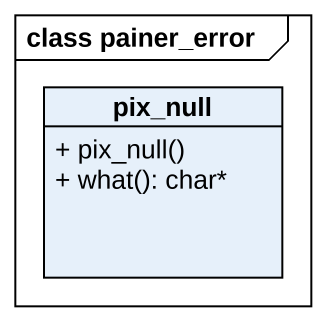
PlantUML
@startuml
mainframe class painer_error
hide circle
hide empty members
skinparam classAttributeIconSize 0
class pix_null {
  + pix_null()
  + what(): char*
}
@enduml
